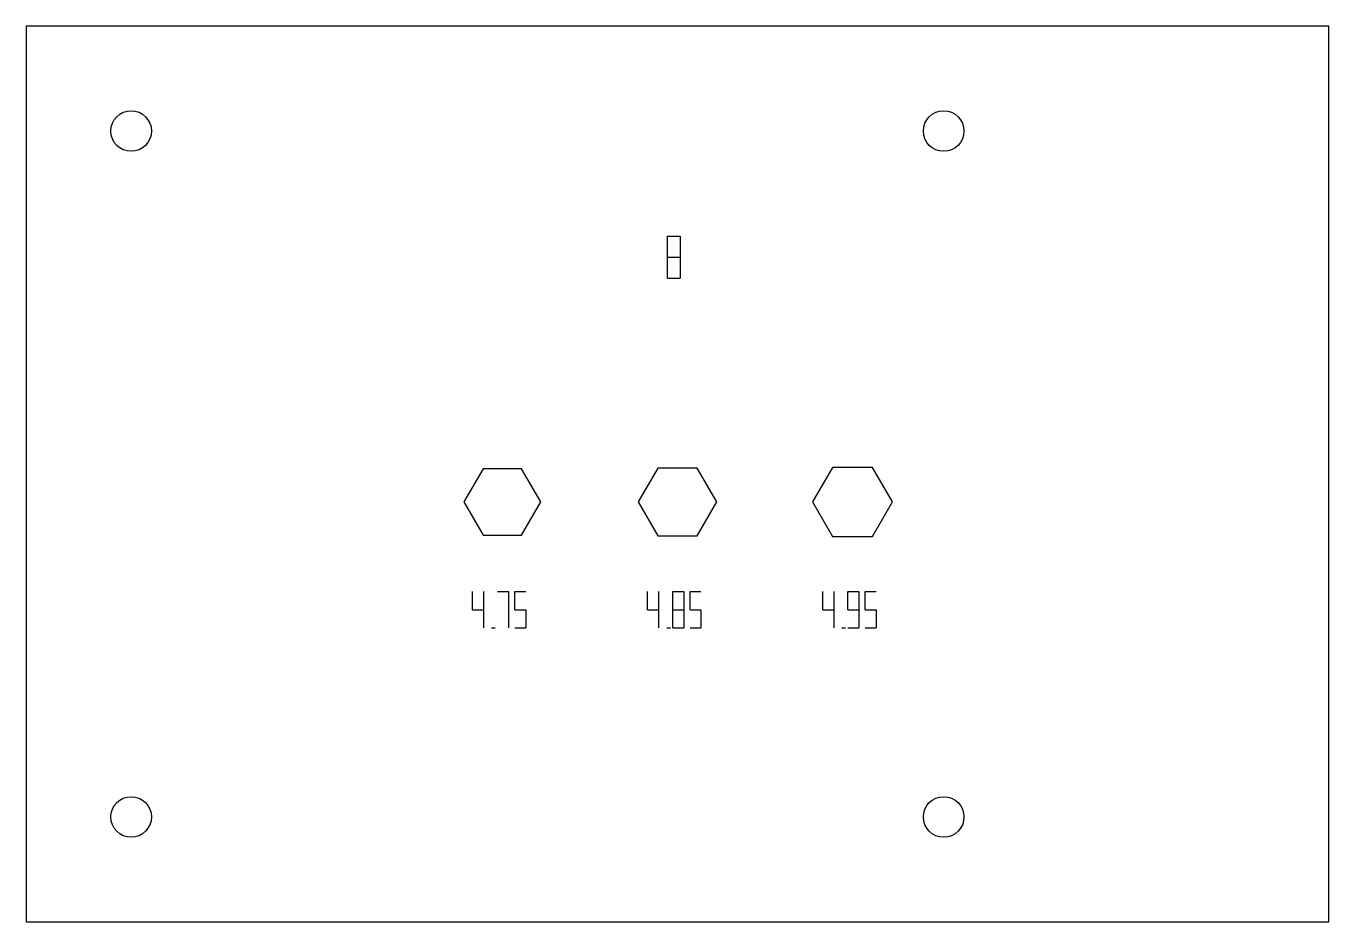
# Model space of a CAD drawing. Extents: x 0 to 93, y 0 to 64.
import ezdxf

# ---------------------------------------------------------------- set-up
doc = ezdxf.new("R2010")
doc.units = 0
doc.layers.add('CUT', color=1, linetype='CONTINUOUS')
doc.layers.add('SCORE', color=5, linetype='CONTINUOUS')

msp = doc.modelspace()

# ---------------------------------------------------------------- linework, layer by layer
at = {"layer": 'CUT'}
for p, q in [((93, 64), (0, 64)), ((0, 64), (0, 0)), ((93, 0), (93, 64)), ((32.6288, 32.375), (31.2576, 30)), ((35.3712, 32.375), (32.6288, 32.375)), ((36.7424, 30), (35.3712, 32.375)), ((45.0999, 32.425), (43.6999, 30)), ((47.9001, 32.425), (45.0999, 32.425)), ((49.3001, 30), (47.9001, 32.425)), ((57.5711, 32.475), (56.1421, 30)), ((60.4289, 32.475), (57.5711, 32.475)), ((61.8579, 30), (60.4289, 32.475)), ((31.2576, 30), (32.6288, 27.625)), ((35.3712, 27.625), (36.7424, 30)), ((43.6999, 30), (45.0999, 27.575)), ((47.9001, 27.575), (49.3001, 30)), ((56.1421, 30), (57.5711, 27.525)), ((60.4289, 27.525), (61.8579, 30)), ((32.6288, 27.625), (35.3712, 27.625)), ((45.0999, 27.575), (47.9001, 27.575)), ((57.5711, 27.525), (60.4289, 27.525)), ((0, 0), (93, 0))]:
    msp.add_line(p, q, dxfattribs=at)
for centre in [(7.5, 56.5), (65.5, 56.5), (7.5, 7.5), (65.5, 7.5)]:
    msp.add_circle(centre, 1.45, dxfattribs=at)
at = {"layer": 'SCORE'}
for p, q in [((45.7875, 49), (46.6875, 49)), ((45.7875, 47.5), (45.7875, 49)), ((46.6875, 49), (46.6875, 47.5)), ((45.7875, 46), (45.7875, 47.5)), ((45.7875, 47.5), (46.6875, 47.5)), ((46.6875, 47.5), (46.6875, 46)), ((45.7875, 46), (46.6875, 46)), ((31.8696, 22.3), (31.8696, 23.6)), ((32.6496, 23.6), (32.6496, 22.3)), ((33.6604, 23.6), (34.4404, 23.6)), ((34.4404, 23.6), (34.4404, 22.3)), ((34.8954, 23.6), (35.6754, 23.6)), ((34.8954, 22.3), (34.8954, 23.6)), ((44.3696, 22.3), (44.3696, 23.6)), ((45.1496, 23.6), (45.1496, 22.3)), ((46.1604, 23.6), (46.9404, 23.6)), ((46.1604, 22.3), (46.1604, 23.6)), ((46.9404, 23.6), (46.9404, 22.3)), ((47.3954, 23.6), (48.1754, 23.6)), ((47.3954, 22.3), (47.3954, 23.6)), ((56.8696, 22.3), (56.8696, 23.6)), ((57.6496, 23.6), (57.6496, 22.3)), ((58.6604, 23.6), (59.4404, 23.6)), ((58.6604, 22.3), (58.6604, 23.6)), ((59.4404, 23.6), (59.4404, 22.3)), ((59.8954, 23.6), (60.6754, 23.6)), ((59.8954, 22.3), (59.8954, 23.6)), ((31.8696, 22.3), (32.6496, 22.3)), ((32.6496, 22.3), (32.6496, 21)), ((34.4404, 22.3), (34.4404, 21)), ((34.8954, 22.3), (35.6754, 22.3)), ((35.6754, 22.3), (35.6754, 21)), ((44.3696, 22.3), (45.1496, 22.3)), ((45.1496, 22.3), (45.1496, 21)), ((46.1604, 21), (46.1604, 22.3)), ((46.1604, 22.3), (46.9404, 22.3)), ((46.9404, 22.3), (46.9404, 21)), ((47.3954, 22.3), (48.1754, 22.3)), ((48.1754, 22.3), (48.1754, 21)), ((56.8696, 22.3), (57.6496, 22.3)), ((57.6496, 22.3), (57.6496, 21)), ((58.6604, 22.3), (59.4404, 22.3)), ((59.4404, 22.3), (59.4404, 21)), ((59.8954, 22.3), (60.6754, 22.3)), ((60.6754, 22.3), (60.6754, 21)), ((33.2346, 21), (33.4946, 21)), ((34.8954, 21), (35.6754, 21)), ((45.7346, 21), (45.9946, 21)), ((46.1604, 21), (46.9404, 21)), ((47.3954, 21), (48.1754, 21)), ((58.2346, 21), (58.4946, 21)), ((58.6604, 21), (59.4404, 21)), ((59.8954, 21), (60.6754, 21))]:
    msp.add_line(p, q, dxfattribs=at)

doc.saveas('drawing.dxf')
